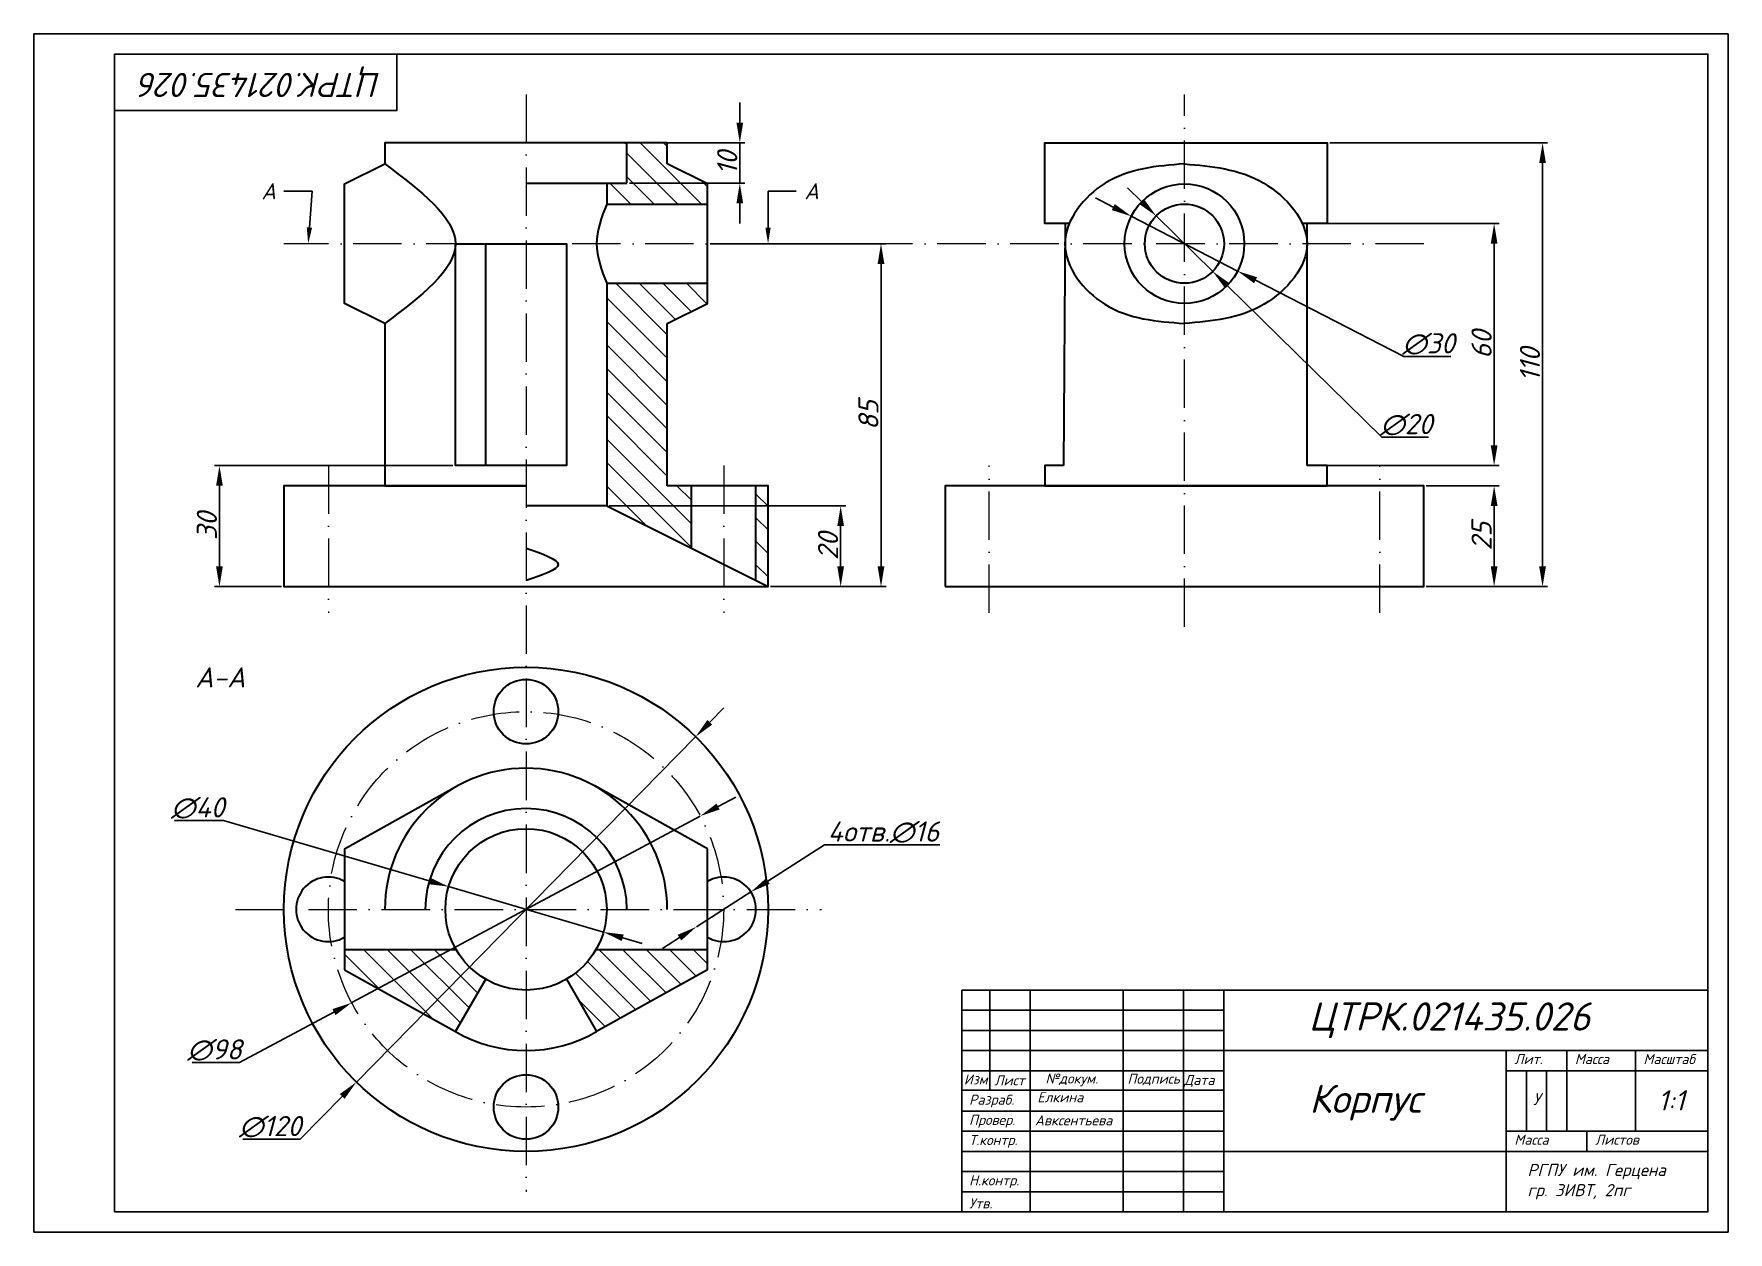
# Model space of a CAD drawing. Header units: millimetres. Extents: x 0 to 420, y 0 to 297.
import ezdxf
from ezdxf import colors
from ezdxf.entities.mleader import LeaderData, LeaderLine
from ezdxf.math import Vec2, Vec3

# ---------------------------------------------------------------- set-up
doc = ezdxf.new("R2010")
doc.units = ezdxf.units.MM
doc.linetypes.add('ACAD_ISO10W100', pattern=[18, 12, -3, 0, -3])
for name, color, linetype, lineweight in [('Контур', 7, 'Continuous', 30), ('Оси', 7, 'ACAD_ISO10W100', 20), ('Штриховка', 7, 'Continuous', 20)]:
    doc.layers.add(name, color=color, linetype=linetype, lineweight=lineweight)
doc.layers.add('Рамка', color=7, linetype='Continuous')
doc.layers.add('Текст', color=7, linetype='Continuous')
doc.styles.get("Standard").update_dxf_attribs({"font": 'isocpeui.ttf', "height": 5})
doc.dimstyles.new('ISO-25', dxfattribs={"dimtxt": 5, "dimasz": 5, "dimexe": 1.25, "dimexo": 0.625, "dimtad": 1, "dimtoh": 1, "dimdec": 0, "dimtxsty": 'Standard', "dimcen": 0, "dimadec": 0, "dimazin": 0, "dimtfac": 1, "dimtdec": 0, "dimtmove": 0, "dimatfit": 3, "dimfxl": 1, "dimarcsym": 0})

# ---------------------------------------------------------------- blocks, each defined once
blk = doc.blocks.new('*U2')
at = {"layer": 'Контур'}
blk.add_arc((0, 0), 8, 60, 300, dxfattribs=at)
blk = doc.blocks.new('*U3')
at = {"layer": 'Контур', "color": 0, "linetype": 'ByBlock', "lineweight": -2, "transparency": 16777216}
blk.add_blockref('*U2', (73, 80), dxfattribs=at)
at = {"layer": 'Контур', "color": 0, "linetype": 'ByBlock', "lineweight": -2, "transparency": 16777216, "rotation": 180}
blk.add_blockref('*U2', (171, 80), dxfattribs=at)
blk = doc.blocks.new('*D11')
at = {"layer": 'Defpoints', "color": 0, "transparency": 16777216}
for p in [(104.5, 190), (46, 160), (62, 160)]:
    blk.add_point(p, dxfattribs=at)
at = {"layer": 'Текст', "color": 0, "lineweight": -2, "transparency": 16777216}
for p, q in [((103.88, 190), (44.75, 190)), ((46, 185), (46, 165)), ((61.38, 160), (44.75, 160))]:
    blk.add_line(p, q, dxfattribs=at)
at = {"layer": 'Текст', "color": 0, "transparency": 16777216}
for points in [[(45.17, 185), (46.83, 185), (46, 190)], [(45.17, 165), (46.83, 165), (46, 160)]]:
    blk.add_solid(points, dxfattribs=at)
at = {"layer": 'Текст', "color": 0, "transparency": 16777216, "insert": (42.88, 175), "char_height": 5, "attachment_point": 5, "rotation": 90}
blk.add_mtext('30', dxfattribs=at)
blk = doc.blocks.new('*D12')
at = {"layer": 'Defpoints', "color": 0, "transparency": 16777216}
for p in [(147, 270), (147, 260), (175, 260)]:
    blk.add_point(p, dxfattribs=at)
at = {"layer": 'Текст', "color": 0, "lineweight": -2, "transparency": 16777216}
for p, q in [((175, 275), (175, 280)), ((147.63, 270), (176.25, 270)), ((175, 270), (175, 260)), ((147.63, 260), (176.25, 260)), ((175, 255), (175, 250))]:
    blk.add_line(p, q, dxfattribs=at)
at = {"layer": 'Текст', "color": 0, "transparency": 16777216}
for points in [[(174.17, 275), (175.83, 275), (175, 270)], [(174.17, 255), (175.83, 255), (175, 260)]]:
    blk.add_solid(points, dxfattribs=at)
at = {"layer": 'Текст', "color": 0, "transparency": 16777216, "insert": (171.88, 265), "char_height": 5, "attachment_point": 5, "rotation": 90}
blk.add_mtext('10', dxfattribs=at)
blk = doc.blocks.new('*D13')
at = {"layer": 'Defpoints', "color": 0, "transparency": 16777216}
for p in [(167, 245), (182, 160), (210, 160)]:
    blk.add_point(p, dxfattribs=at)
at = {"layer": 'Текст', "color": 0, "lineweight": -2, "transparency": 16777216}
for p, q in [((167.63, 245), (211.25, 245)), ((210, 240), (210, 165)), ((182.63, 160), (211.25, 160))]:
    blk.add_line(p, q, dxfattribs=at)
at = {"layer": 'Текст', "color": 0, "transparency": 16777216}
for points in [[(209.17, 240), (210.83, 240), (210, 245)], [(209.17, 165), (210.83, 165), (210, 160)]]:
    blk.add_solid(points, dxfattribs=at)
at = {"layer": 'Текст', "color": 0, "transparency": 16777216, "insert": (206.88, 202.5), "char_height": 5, "attachment_point": 5, "rotation": 90}
blk.add_mtext('85', dxfattribs=at)
blk = doc.blocks.new('*D14')
at = {"layer": 'Defpoints', "color": 0, "transparency": 16777216}
for p in [(142, 180), (182, 160), (200, 160)]:
    blk.add_point(p, dxfattribs=at)
at = {"layer": 'Текст', "color": 0, "lineweight": -2, "transparency": 16777216}
for p, q in [((142.63, 180), (201.25, 180)), ((200, 175), (200, 165)), ((182.63, 160), (201.25, 160))]:
    blk.add_line(p, q, dxfattribs=at)
at = {"layer": 'Текст', "color": 0, "transparency": 16777216}
for points in [[(199.17, 175), (200.83, 175), (200, 180)], [(199.17, 165), (200.83, 165), (200, 160)]]:
    blk.add_solid(points, dxfattribs=at)
at = {"layer": 'Текст', "color": 0, "transparency": 16777216, "insert": (196.88, 170), "char_height": 5, "attachment_point": 5, "rotation": 90}
blk.add_mtext('20', dxfattribs=at)
blk = doc.blocks.new('*D15')
at = {"layer": 'Defpoints', "color": 0, "transparency": 16777216}
for p in [(102.81, 85.63), (141.19, 74.37)]:
    blk.add_point(p, dxfattribs=at)
at = {"layer": 'Текст', "color": 0, "lineweight": -2, "transparency": 16777216}
for p, q in [((34.86, 102), (47, 102)), ((47, 102), (98.01, 87.04)), ((141.19, 74.37), (102.81, 85.63)), ((145.99, 72.96), (150.79, 71.56))]:
    blk.add_line(p, q, dxfattribs=at)
at = {"layer": 'Текст', "color": 0, "transparency": 16777216}
for points in [[(98.25, 87.84), (97.78, 86.24), (102.81, 85.63)], [(146.22, 73.76), (145.75, 72.16), (141.19, 74.37)]]:
    blk.add_solid(points, dxfattribs=at)
at = {"layer": 'Текст', "color": 0, "transparency": 16777216, "insert": (40.62, 105.12), "char_height": 5, "attachment_point": 5}
blk.add_mtext('∅40', dxfattribs=at)
blk = doc.blocks.new('*D16')
at = {"layer": 'Defpoints', "color": 0, "transparency": 16777216}
for p in [(165.2, 103.12), (78.8, 56.88)]:
    blk.add_point(p, dxfattribs=at)
at = {"layer": 'Текст', "color": 0, "lineweight": -2, "transparency": 16777216}
for p, q in [((169.61, 105.48), (174.02, 107.84)), ((165.2, 103.12), (78.8, 56.88)), ((51, 42), (74.39, 54.52)), ((39.2, 42), (51, 42))]:
    blk.add_line(p, q, dxfattribs=at)
at = {"layer": 'Текст', "color": 0, "transparency": 16777216}
for points in [[(169.22, 106.22), (170, 104.75), (165.2, 103.12)], [(74, 55.25), (74.78, 53.78), (78.8, 56.88)]]:
    blk.add_solid(points, dxfattribs=at)
at = {"layer": 'Текст', "color": 0, "transparency": 16777216, "insert": (44.79, 45.12), "char_height": 5, "attachment_point": 5}
blk.add_mtext('∅98', dxfattribs=at)
blk = doc.blocks.new('*D17')
at = {"layer": 'Defpoints', "color": 0, "transparency": 16777216}
for p in [(164.05, 122.8), (79.95, 37.2)]:
    blk.add_point(p, dxfattribs=at)
at = {"layer": 'Текст', "color": 0, "lineweight": -2, "transparency": 16777216}
for p, q in [((167.55, 126.37), (171.06, 129.93)), ((164.05, 122.8), (79.95, 37.2)), ((66, 23), (76.45, 33.63)), ((51.79, 23), (66, 23))]:
    blk.add_line(p, q, dxfattribs=at)
at = {"layer": 'Текст', "color": 0, "transparency": 16777216}
for points in [[(166.96, 126.95), (168.15, 125.78), (164.05, 122.8)], [(75.85, 34.22), (77.04, 33.05), (79.95, 37.2)]]:
    blk.add_solid(points, dxfattribs=at)
at = {"layer": 'Текст', "color": 0, "transparency": 16777216, "insert": (58.58, 26.12), "char_height": 5, "attachment_point": 5}
blk.add_mtext('∅120', dxfattribs=at)
blk = doc.blocks.new('*D18')
at = {"layer": 'Defpoints', "color": 0, "transparency": 16777216}
for p in [(177.74, 84.31), (164.26, 75.69)]:
    blk.add_point(p, dxfattribs=at)
at = {"layer": 'Текст', "color": 0, "lineweight": -2, "transparency": 16777216}
for p, q in [((196, 96), (181.95, 87.01)), ((224.58, 96), (196, 96)), ((164.26, 75.69), (177.74, 84.31)), ((160.05, 72.99), (155.84, 70.3))]:
    blk.add_line(p, q, dxfattribs=at)
at = {"layer": 'Текст', "color": 0, "transparency": 16777216}
for points in [[(181.5, 87.71), (182.4, 86.31), (177.74, 84.31)], [(159.6, 73.69), (160.5, 72.29), (164.26, 75.69)]]:
    blk.add_solid(points, dxfattribs=at)
at = {"layer": 'Текст', "color": 0, "transparency": 16777216, "insert": (210.6, 99.13), "char_height": 5, "attachment_point": 5}
blk.add_mtext('4отв.∅16', dxfattribs=at)
blk = doc.blocks.new('*D19')
at = {"layer": 'Defpoints', "color": 0, "transparency": 16777216}
for p in [(278.22, 251.88), (292.23, 238.12)]:
    blk.add_point(p, dxfattribs=at)
at = {"layer": 'Текст', "color": 0, "lineweight": -2, "transparency": 16777216}
for p, q in [((274.65, 255.38), (271.08, 258.88)), ((278.22, 251.88), (292.23, 238.12)), ((334.12, 197), (295.8, 234.62)), ((345.74, 197), (334.12, 197))]:
    blk.add_line(p, q, dxfattribs=at)
at = {"layer": 'Текст', "color": 0, "transparency": 16777216}
for points in [[(275.24, 255.97), (274.07, 254.78), (278.22, 251.88)], [(296.38, 235.22), (295.22, 234.03), (292.23, 238.12)]]:
    blk.add_solid(points, dxfattribs=at)
at = {"layer": 'Текст', "color": 0, "transparency": 16777216, "insert": (340.25, 200.12), "char_height": 5, "attachment_point": 5}
blk.add_mtext('∅20', dxfattribs=at)
blk = doc.blocks.new('*D20')
at = {"layer": 'Defpoints', "color": 0, "transparency": 16777216}
for p in [(272.04, 251.79), (298.41, 238.21)]:
    blk.add_point(p, dxfattribs=at)
at = {"layer": 'Текст', "color": 0, "lineweight": -2, "transparency": 16777216}
for p, q in [((267.59, 254.08), (263.15, 256.36)), ((272.04, 251.79), (298.41, 238.21)), ((339.62, 217), (302.86, 235.92)), ((351.24, 217), (339.62, 217))]:
    blk.add_line(p, q, dxfattribs=at)
at = {"layer": 'Текст', "color": 0, "transparency": 16777216}
for points in [[(267.98, 254.82), (267.21, 253.33), (272.04, 251.79)], [(303.24, 236.67), (302.48, 235.18), (298.41, 238.21)]]:
    blk.add_solid(points, dxfattribs=at)
at = {"layer": 'Текст', "color": 0, "transparency": 16777216, "insert": (345.74, 220.13), "char_height": 5, "attachment_point": 5}
blk.add_mtext('∅30', dxfattribs=at)
blk = doc.blocks.new('*D21')
at = {"layer": 'Defpoints', "color": 0, "transparency": 16777216}
for p in [(315.62, 250), (315.62, 190), (362, 190)]:
    blk.add_point(p, dxfattribs=at)
at = {"layer": 'Текст', "color": 0, "lineweight": -2, "transparency": 16777216}
for p, q in [((316.25, 250), (363.25, 250)), ((362, 245), (362, 195)), ((316.25, 190), (363.25, 190))]:
    blk.add_line(p, q, dxfattribs=at)
at = {"layer": 'Текст', "color": 0, "transparency": 16777216}
for points in [[(361.17, 245), (362.83, 245), (362, 250)], [(361.17, 195), (362.83, 195), (362, 190)]]:
    blk.add_solid(points, dxfattribs=at)
at = {"layer": 'Текст', "color": 0, "transparency": 16777216, "insert": (358.88, 220), "char_height": 5, "attachment_point": 5, "rotation": 90}
blk.add_mtext('60', dxfattribs=at)
blk = doc.blocks.new('*D22')
at = {"layer": 'Defpoints', "color": 0, "transparency": 16777216}
for p in [(344.55, 185), (344.55, 160), (362, 160)]:
    blk.add_point(p, dxfattribs=at)
at = {"layer": 'Текст', "color": 0, "lineweight": -2, "transparency": 16777216}
for p, q in [((345.17, 185), (363.25, 185)), ((362, 180), (362, 165)), ((345.17, 160), (363.25, 160))]:
    blk.add_line(p, q, dxfattribs=at)
at = {"layer": 'Текст', "color": 0, "transparency": 16777216}
for points in [[(361.17, 180), (362.83, 180), (362, 185)], [(361.17, 165), (362.83, 165), (362, 160)]]:
    blk.add_solid(points, dxfattribs=at)
at = {"layer": 'Текст', "color": 0, "transparency": 16777216, "insert": (358.88, 172.5), "char_height": 5, "attachment_point": 5, "rotation": 90}
blk.add_mtext('25', dxfattribs=at)
blk = doc.blocks.new('*D23')
at = {"layer": 'Defpoints', "color": 0, "transparency": 16777216}
for p in [(320.62, 270), (344.55, 160), (374, 160)]:
    blk.add_point(p, dxfattribs=at)
at = {"layer": 'Текст', "color": 0, "lineweight": -2, "transparency": 16777216}
for p, q in [((321.25, 270), (375.25, 270)), ((374, 265), (374, 165)), ((345.17, 160), (375.25, 160))]:
    blk.add_line(p, q, dxfattribs=at)
at = {"layer": 'Текст', "color": 0, "transparency": 16777216}
for points in [[(373.17, 265), (374.83, 265), (374, 270)], [(373.17, 165), (374.83, 165), (374, 160)]]:
    blk.add_solid(points, dxfattribs=at)
at = {"layer": 'Текст', "color": 0, "transparency": 16777216, "insert": (370.88, 215), "char_height": 5, "attachment_point": 5, "rotation": 90}
blk.add_mtext('110', dxfattribs=at)

msp = doc.modelspace()

# ---------------------------------------------------------------- hatches: boundary and pattern name
at = {"layer": 'Штриховка'}
h = msp.add_hatch(dxfattribs=at)
h.set_pattern_fill('ANSI31', color=256, scale=1.3, angle=90)
h.paths.add_polyline_path([(167, 259.83), (157, 264.77), (157, 270), (147, 270), (147, 260), (142, 260), (142, 254.82), (167, 254.82)])
h.paths.add_polyline_path([(157, 225.23), (167, 230.17), (167, 235.18), (142, 235.18), (142, 180), (163, 169.5), (163, 185), (157, 185)])
h.paths.add_polyline_path([(182, 185), (179, 185), (179, 161.5), (182, 160)])
h = msp.add_hatch(dxfattribs=at)
h.set_pattern_fill('ANSI31', color=256, scale=1.3, angle=90)
h.paths.add_polyline_path([(112, 62.68, -0.132706), (104.64, 70.07), (77, 70.07), (77, 65), (104.5, 49.69)])
h = msp.add_hatch(dxfattribs=at)
h.set_pattern_fill('ANSI31', color=256, scale=1.3, angle=90)
h.paths.add_polyline_path([(167, 65), (167, 70.07), (139.36, 70.07, -0.132706), (132, 62.68), (139.5, 49.69)])

# ---------------------------------------------------------------- linework, layer by layer
at = {"lineweight": -3}
for p, q in [((0, 0), (0, 297)), ((0, 297), (420, 297)), ((420, 297), (420, 0)), ((420, 0), (0, 0))]:
    msp.add_line(p, q, dxfattribs=at)
at = {"layer": 'Контур'}
for p, q in [((147, 260), (147, 270)), ((122, 260), (147, 260)), ((142, 259.83), (142, 254.82)), ((142, 254.82), (167, 254.82)), ((112, 190), (112, 245)), ((142, 235.18), (142, 180)), ((142, 235.18), (167, 235.18)), ((163, 169.5), (163, 185)), ((179, 161.5), (179, 185)), ((142, 180), (122, 180)), ((142, 180), (182, 160)), ((77, 95), (104.97, 110.58)), ((167, 95), (139.03, 110.58)), ((77, 70.07), (104.64, 70.07)), ((139.36, 70.07), (167, 70.07)), ((77, 65), (104.5, 49.69)), ((167, 65), (139.5, 49.69)), ((104.5, 49.69), (112, 62.68)), ((132, 62.68), (139.5, 49.69))]:
    msp.add_line(p, q, dxfattribs=at)
for points in [[(157, 264.77), (157, 270), (87, 270), (87, 264.77)], [(147, 269.72), (146.43, 270)], [(256.66, 250), (250.62, 250), (250.62, 270), (320.62, 270), (320.62, 250), (314.45, 250)], [(87, 225.23), (77, 230.17), (77, 259.83), (87, 264.77)], [(157, 225.23), (167, 230.17), (167, 259.83), (157, 264.77)], [(256.66, 250), (255.62, 250), (255.23, 190)], [(315.62, 190), (315.62, 250), (314.45, 250)], [(87, 225.23), (87, 185), (122, 185)], [(157, 185), (157, 225.23)], [(255.23, 190), (250.62, 190), (250.62, 185), (320.62, 185), (320.62, 190), (315.62, 190)], [(122, 185), (62, 185), (62, 160), (182, 160), (182, 185), (157, 185)], [(77, 95), (77, 65)], [(167, 65), (167, 95)]]:
    msp.add_lwpolyline(points, dxfattribs=at)
for points in [[(104.5, 245), (132, 245), (132, 190), (104.5, 190)], [(225.9, 160), (344.55, 160), (344.55, 185), (225.9, 185)]]:
    msp.add_lwpolyline(points, close=True, dxfattribs=at)
for centre, radius in [((285.23, 245), 14.83), ((285.23, 245), 9.82), ((122, 80), 60), ((122, 129), 8), ((122, 80), 20), ((122, 31), 8)]:
    msp.add_circle(centre, radius, dxfattribs=at)
for radius, start, end in [(35, 0, 180), (25, 0, 180), (35, 240, 300)]:
    msp.add_arc((122, 80), radius, start, end, dxfattribs=at)
for points in [[(87, 264.77), (104.5, 245), (87, 225.23)], [(285.23, 264.77), (265.58, 260), (255.59, 245), (265.45, 230), (285.23, 225.23)], [(285.23, 264.77), (304.87, 260), (315.62, 245), (305, 230), (285.23, 225.23)], [(142, 254.82), (139.5, 245), (142, 235.18)], [(122, 169.5), (129.97, 165.5), (122, 161.5)]]:
    msp.add_spline(points, degree=3, dxfattribs=at)
at = {"layer": 'Оси'}
for p, q in [((122, 282), (122, 10)), ((285.23, 150), (285.23, 282)), ((344.55, 245), (62, 245)), ((73, 190), (73, 153.5)), ((171, 190), (171, 153.5)), ((236.78, 153.5), (236.78, 190)), ((333.67, 153.5), (333.67, 190)), ((50, 80), (195.23, 80))]:
    msp.add_line(p, q, dxfattribs=at)
msp.add_circle((122, 80), 49, dxfattribs=at)
at = {"layer": 'Рамка', "linetype": 'Continuous', "lineweight": -3}
for p, q in [((237, 60), (237, 35.16)), ((247, 60), (247, 5)), ((270, 60), (270, 5)), ((285, 60), (285, 5)), ((295, 60), (295, 5)), ((230, 55), (295, 55)), ((230, 50), (295, 50)), ((230, 45), (295, 45)), ((295, 45), (415, 45)), ((380, 45), (365, 45)), ((365, 45), (365, 5)), ((380, 25), (380, 45)), ((415, 45), (397, 45)), ((397, 45), (397, 25)), ((230, 40), (295, 40)), ((365, 40), (415, 40)), ((230, 35.16), (295, 35.16)), ((230, 25), (295, 25)), ((365, 25), (415, 25)), ((385, 25), (385, 20)), ((230, 20), (295, 20)), ((415, 20), (295, 20)), ((365, 20), (385, 20)), ((397, 20), (380, 20)), ((230, 15), (295, 15)), ((230, 10), (295, 10))]:
    msp.add_line(p, q, dxfattribs=at)
at = {"layer": 'Рамка', "lineweight": -3}
msp.add_lwpolyline([(20, 5), (415, 5), (415, 292), (20, 292)], close=True, dxfattribs=at)
at = {"layer": 'Рамка', "linetype": 'Continuous', "lineweight": -3}
msp.add_lwpolyline([(20, 292), (20, 278), (90, 278), (90, 292), (20, 292)], dxfattribs=at)
at = {"layer": 'Текст', "linetype": 'Continuous', "lineweight": -3}
for p, q in [((365, 40), (370, 40)), ((370, 40), (370, 25)), ((375, 25), (375, 40)), ((230, 30), (295, 30)), ((370, 25), (375, 25))]:
    msp.add_line(p, q, dxfattribs=at)
msp.add_lwpolyline([(230, 60), (415, 60), (415, 5), (230, 5)], close=True, dxfattribs=at)

# ---------------------------------------------------------------- block references
at = {"layer": 'Контур'}
msp.add_blockref('*U3', (0, 0), dxfattribs=at)

# ---------------------------------------------------------------- texts
at = {"layer": 'Текст', "linetype": 'Continuous', "lineweight": -3, "insert": (56.24, 285.16), "char_height": 6, "attachment_point": 5, "rotation": 180}
msp.add_mtext_dynamic_manual_height_columns('ЦТРК.021435.026', width=60.4659, gutter_width=25, heights=[15.47], dxfattribs=at)
at = {"layer": 'Текст', "insert": (40, 140), "char_height": 5, "attachment_point": 1}
msp.add_mtext_dynamic_manual_height_columns('А-А', width=15, gutter_width=25, heights=[0], dxfattribs=at)
at = {"layer": 'Текст', "linetype": 'Continuous', "lineweight": -3}
for s, width, gutter_width, heights, insert, char_height, attachment_point in [('ЦТРК.021435.026', 60.4659, 25, [15.47], (350.91, 52.5), 7, 5), ('Лит.', 15, 12.5, [0], (367.01, 42.89), 2.5, 4), ('Масса', 17, 12.5, [0], (382.01, 42.89), 2.5, 4), ('Масштаб', 18, 12.5, [0], (399.01, 42.89), 2.5, 4), ('Изм.', 7, 12.5, [5], (233.85, 37.83), 2.5, 5), ('Лист', 10.3165, 12.5, [0], (241.87, 37.62), 2.5, 5), ('№докум.', 18.6269, 12.5, [3.15], (250.76, 37.73), 2.5, 4), ('Подпись', 13.7553, 12.5, [4.87], (271.1, 37.83), 2.5, 4), ('Дата', 10.3165, 12.5, [0], (285.14, 38.97), 2.5, 1), ('Разраб.', 17, 12.5, [5], (231.84, 32.48), 2.5, 4), ('Елкина', 21.4926, 12.5, [0], (248.75, 33.43), 2.5, 4), ('Корпус', 60.4659, 25, [15.47], (329.99, 32.1), 7, 5), ('У', 4.5851, 25, [15.47], (372.55, 32.96), 3, 5), ('1:1', 18.6269, 25, [14.9], (405.93, 32.67), 5, 5), ('Провер.', 17, 12.5, [5], (231.84, 27.48), 2.5, 4), ('Авксентьева', 21.8105, 12.5, [0], (248.15, 27.69), 2.5, 4), ('Т.контр.', 17, 12.5, [5], (231.84, 22.48), 2.5, 4), ('Масса', 17, 12.5, [0], (367.01, 22.89), 2.5, 4), ('Листов', 30, 12.5, [0], (387.01, 22.89), 2.5, 4), ('РГПУ им. Герцена гр. 3ИВТ, 2пг', 39.5464, 15, [0], (370.26, 16.91), 3, 1), ('Н.контр.', 17, 12.5, [5], (231.84, 12.48), 2.5, 4), ('Утв.', 17, 12.5, [5], (231.84, 7.11), 2.5, 4)]:
    msp.add_mtext_dynamic_manual_height_columns(s, width=width, gutter_width=gutter_width, heights=heights, dxfattribs=dict(at, insert=insert, char_height=char_height, attachment_point=attachment_point))

# ---------------------------------------------------------------- dimensions: what is measured, and where the dimension line sits
at = {"layer": 'Текст'}
for base, p1, p2, picture, middle in [((175, 260), (147, 270), (147, 260), '*D12', (171.88, 265)), ((374, 160), (320.62, 270), (344.55, 160), '*D23', (370.88, 215)), ((362, 190), (315.62, 250), (315.62, 190), '*D21', (358.88, 220)), ((46, 160), (104.5, 190), (62, 160), '*D11', (42.88, 175)), ((362, 160), (344.55, 185), (344.55, 160), '*D22', (358.88, 172.5))]:
    dim = msp.add_linear_dim(base=base, p1=p1, p2=p2, angle=90, dimstyle='ISO-25', dxfattribs=at)
    dim.commit()
    dim.dimension.update_dxf_attribs({"geometry": picture, "text_midpoint": middle})
for p1, p2, picture, middle in [((272.04, 251.79), (298.41, 238.21), '*D20', (345.74, 217)), ((278.22, 251.88), (292.23, 238.12), '*D19', (340.25, 197)), ((164.05, 122.8), (79.95, 37.2), '*D17', (58.58, 23)), ((141.19, 74.37), (102.81, 85.63), '*D15', (40.62, 102)), ((165.2, 103.12), (78.8, 56.88), '*D16', (44.79, 42))]:
    dim = msp.add_diameter_dim_2p(p1=p1, p2=p2, dimstyle='ISO-25', dxfattribs=at)
    dim.commit()
    dim.dimension.update_dxf_attribs({"geometry": picture, "text_midpoint": middle, "dimtype": 163})
for base, p1, picture, middle in [((210, 160), (167, 245), '*D13', (210, 202.5)), ((200, 160), (142, 180), '*D14', (200, 170))]:
    dim = msp.add_linear_dim(base=base, p1=p1, p2=(182, 160), angle=90, dimstyle='ISO-25', dxfattribs=at)
    dim.commit()
    dim.dimension.update_dxf_attribs({"geometry": picture, "text_midpoint": middle, "dimtype": 160})
dim = msp.add_diameter_dim_2p(p1=(164.26, 75.69), p2=(177.74, 84.31), text='4отв.<>', dimstyle='ISO-25', dxfattribs=at)
dim.commit()
dim.dimension.update_dxf_attribs({"geometry": '*D18', "text_midpoint": (210.6, 96), "dimtype": 163})

# ---------------------------------------------------------------- leaders
ml = msp.add_multileader_mtext('Standard', dxfattribs=at)
ml.set_content('А', color=256)
ml.set_leader_properties()
ml.build(insert=Vec2(0, 0))
ctx = ml.context
ctx.base_point, ctx.plane_origin = Vec3(55.12, 258), Vec3(68, 245)
ctx.text_align_type = 2
notes = []
notes.append((ctx, [(1, (1, 1, 0), (69, 258), (-1, 0), 7, [(0, [(68, 245)], 0, [])])]))
ctx.mtext.insert, ctx.mtext.alignment, ctx.mtext.flow_direction = Vec3(60, 260), 3, 5
ml = msp.add_multileader_mtext('Standard', dxfattribs=at)
ml.set_content('А', color=256)
ml.set_leader_properties()
ml.build(insert=Vec2(0, 0))
ctx = ml.context
ctx.base_point, ctx.plane_origin = Vec3(189, 258), Vec3(176, 245)
notes.append((ctx, [(1, (1, 1, 0), (182, 258), (1, 0), 7, [(0, [(182, 245)], 0, [])])]))
ctx.mtext.insert, ctx.mtext.flow_direction = Vec3(191, 260), 5
for ctx, leaders in notes:
    for number, flags, end, landing, length, lines in leaders:
        leader = LeaderData()
        leader.index, (leader.has_last_leader_line, leader.has_dogleg_vector, leader.attachment_direction) = number, flags
        leader.last_leader_point, leader.dogleg_vector, leader.dogleg_length = Vec3(end), Vec3(landing), length
        for number, points, colour, breaks in lines:
            line = LeaderLine()
            line.index, line.vertices, line.color, line.breaks = number, Vec3.list(points), colors.encode_raw_color(colour), breaks
            leader.lines.append(line)
        ctx.leaders.append(leader)

doc.saveas('drawing.dxf')
